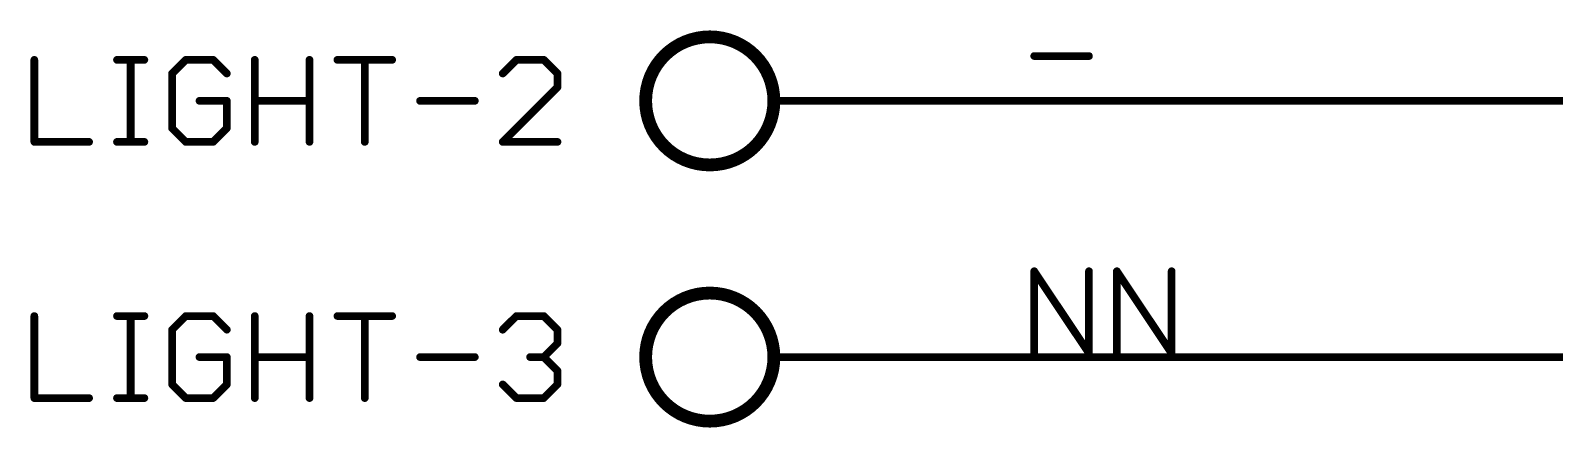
# Model space of a CAD drawing. Extents: x -13 to 211, y -15 to 133.
# Drawn here: x -9.64 to 20.54, y 31.62 to 39.5 of the extents above; entities that cross this region are included whole.
import ezdxf

# ---------------------------------------------------------------- set-up
doc = ezdxf.new("R2010")
doc.units = 0
for name, color, linetype in [('91', 94, 'CONTINUOUS'), ('94', 14, 'CONTINUOUS'), ('95', 251, 'CONTINUOUS')]:
    doc.layers.add(name, color=color, linetype=linetype)

msp = doc.modelspace()

# ---------------------------------------------------------------- linework, layer by layer
at = {"layer": '91', "const_width": 0.1524}
for points in [[(7.62, 38.1), (48.26, 38.1)], [(7.62, 33.02), (45.72, 33.02)]]:
    msp.add_lwpolyline(points, dxfattribs=at)
at = {"layer": '91', "const_width": 0.0762}
for points in [[(7.62, 38.1381, 1), (7.62, 38.0619)], [(7.62, 33.0581, 1), (7.62, 32.9819)]]:
    msp.add_lwpolyline(points, format="xyb", dxfattribs=at)
at = {"layer": '94'}
for points, const_width in [([(3.81, 36.83, 1), (3.81, 39.37, 1), (3.81, 36.83)], 0.254), ([(5.08, 38.1381, 1), (5.08, 38.0619)], 0.0762), ([(7.62, 38.0619, 1), (7.62, 38.1381)], 0.0762), ([(3.81, 31.75, 1), (3.81, 34.29, 1), (3.81, 31.75)], 0.254), ([(5.08, 33.0581, 1), (5.08, 32.9819)], 0.0762), ([(7.62, 32.9819, 1), (7.62, 33.0581)], 0.0762)]:
    msp.add_lwpolyline(points, format="xyb", dxfattribs=dict(at, const_width=const_width))
at = {"layer": '94', "const_width": 0.1524}
for points in [[(7.62, 38.1), (5.08, 38.1)], [(7.62, 33.02), (5.08, 33.02)]]:
    msp.add_lwpolyline(points, dxfattribs=at)
at = {"layer": '95', "const_width": 0.1524}
for points in [[(-9.5682, 38.9142), (-9.5682, 37.2872)], [(-7.931, 38.9142), (-7.3887, 38.9142)], [(-7.6599, 37.2872), (-7.6599, 38.9142)], [(-6.5684, 38.9142), (-6.8396, 38.643)], [(-6.0261, 38.9142), (-6.5684, 38.9142)], [(-5.7549, 38.643), (-6.0261, 38.9142)], [(-5.2024, 37.2872), (-5.2024, 38.9142)], [(-4.1178, 38.9142), (-4.1178, 37.2872)], [(-3.5653, 38.9142), (-2.4806, 38.9142)], [(-3.023, 37.2872), (-3.023, 38.9142)], [(-0.0198, 38.9142), (-0.291, 38.643)], [(0.5225, 38.9142), (-0.0198, 38.9142)], [(0.7937, 38.643), (0.5225, 38.9142)], [(10.2362, 38.9897), (11.3209, 38.9897)], [(-6.8396, 38.643), (-6.8396, 37.5584)], [(0.7937, 38.3719), (0.7937, 38.643)], [(-0.291, 37.2872), (0.7937, 38.3719)], [(-5.7549, 38.1007), (-6.2973, 38.1007)], [(-5.7549, 37.5584), (-5.7549, 38.1007)], [(-5.2024, 38.1007), (-4.1178, 38.1007)], [(-1.9281, 38.1007), (-0.8435, 38.1007)], [(-6.8396, 37.5584), (-6.5684, 37.2872)], [(-6.0261, 37.2872), (-5.7549, 37.5584)], [(-9.5682, 37.2872), (-8.4835, 37.2872)], [(-7.931, 37.2872), (-7.3887, 37.2872)], [(-6.5684, 37.2872), (-6.0261, 37.2872)], [(0.7937, 37.2872), (-0.291, 37.2872)], [(10.2362, 33.0962), (10.2362, 34.7232)], [(10.2362, 34.7232), (11.3209, 33.0962)], [(11.3209, 33.0962), (11.3209, 34.7232)], [(11.8734, 33.0962), (11.8734, 34.7232)], [(11.8734, 34.7232), (12.958, 33.0962)], [(12.958, 33.0962), (12.958, 34.7232)], [(-9.5682, 33.8342), (-9.5682, 32.2072)], [(-7.931, 33.8342), (-7.3887, 33.8342)], [(-7.6599, 32.2072), (-7.6599, 33.8342)], [(-6.5684, 33.8342), (-6.8396, 33.563)], [(-6.0261, 33.8342), (-6.5684, 33.8342)], [(-5.7549, 33.563), (-6.0261, 33.8342)], [(-5.2024, 32.2072), (-5.2024, 33.8342)], [(-4.1178, 33.8342), (-4.1178, 32.2072)], [(-3.5653, 33.8342), (-2.4806, 33.8342)], [(-3.023, 32.2072), (-3.023, 33.8342)], [(-0.291, 33.563), (-0.0198, 33.8342)], [(-0.0198, 33.8342), (0.5225, 33.8342)], [(0.5225, 33.8342), (0.7937, 33.563)], [(-6.8396, 33.563), (-6.8396, 32.4784)], [(0.7937, 33.563), (0.7937, 33.2919)], [(0.7937, 33.2919), (0.5225, 33.0207)], [(-5.7549, 33.0207), (-6.2973, 33.0207)], [(-5.7549, 32.4784), (-5.7549, 33.0207)], [(-5.2024, 33.0207), (-4.1178, 33.0207)], [(-1.9281, 33.0207), (-0.8435, 33.0207)], [(0.5225, 33.0207), (0.2514, 33.0207)], [(0.5225, 33.0207), (0.7937, 32.7495)], [(0.7937, 32.7495), (0.7937, 32.4784)], [(-6.8396, 32.4784), (-6.5684, 32.2072)], [(-6.0261, 32.2072), (-5.7549, 32.4784)], [(-0.0198, 32.2072), (-0.291, 32.4784)], [(0.7937, 32.4784), (0.5225, 32.2072)], [(-9.5682, 32.2072), (-8.4835, 32.2072)], [(-7.931, 32.2072), (-7.3887, 32.2072)], [(-6.5684, 32.2072), (-6.0261, 32.2072)], [(0.5225, 32.2072), (-0.0198, 32.2072)]]:
    msp.add_lwpolyline(points, dxfattribs=at)
at = {"layer": '95', "const_width": 0.0762}
for points in [[(-9.5301, 38.9142, 1), (-9.6063, 38.9142)], [(-7.931, 38.9523, 1), (-7.931, 38.8761)], [(-7.6218, 38.9142, 1), (-7.698, 38.9142)], [(-7.3887, 38.8761, 1), (-7.3887, 38.9523)], [(-6.5684, 38.9523, 1), (-6.5684, 38.8761)], [(-6.5415, 38.8872, 1), (-6.5954, 38.9411)], [(-5.9992, 38.9411, 1), (-6.053, 38.8872)], [(-6.0261, 38.8761, 1), (-6.0261, 38.9523)], [(-5.1643, 38.9142, 1), (-5.2405, 38.9142)], [(-4.0797, 38.9142, 1), (-4.1559, 38.9142)], [(-3.5653, 38.9523, 1), (-3.5653, 38.8761)], [(-2.9849, 38.9142, 1), (-3.0611, 38.9142)], [(-2.4806, 38.8761, 1), (-2.4806, 38.9523)], [(-0.0198, 38.9523, 1), (-0.0198, 38.8761)], [(0.0071, 38.8872, 1), (-0.0468, 38.9411)], [(0.5495, 38.9411, 1), (0.4956, 38.8872)], [(0.5225, 38.8761, 1), (0.5225, 38.9523)], [(10.2362, 39.0278, 1), (10.2362, 38.9516)], [(11.3209, 38.9516, 1), (11.3209, 39.0278)], [(-6.8015, 38.643, 1), (-6.8777, 38.643)], [(-6.8665, 38.67, 1), (-6.8127, 38.6161)], [(-5.7819, 38.6161, 1), (-5.728, 38.67)], [(-0.3179, 38.67, 1), (-0.264, 38.6161)], [(0.8318, 38.643, 1), (0.7556, 38.643)], [(0.7667, 38.6161, 1), (0.8206, 38.67)], [(0.7556, 38.3719, 1), (0.8318, 38.3719)], [(0.8206, 38.3449, 1), (0.7667, 38.3988)], [(-6.2973, 38.1388, 1), (-6.2973, 38.0626)], [(-5.7168, 38.1007, 1), (-5.793, 38.1007)], [(-5.7549, 38.0626, 1), (-5.7549, 38.1388)], [(-5.2024, 38.1388, 1), (-5.2024, 38.0626)], [(-4.1178, 38.0626, 1), (-4.1178, 38.1388)], [(-1.9281, 38.1388, 1), (-1.9281, 38.0626)], [(-0.8435, 38.0626, 1), (-0.8435, 38.1388)], [(-6.8127, 37.5853, 1), (-6.8665, 37.5314)], [(-6.8777, 37.5584, 1), (-6.8015, 37.5584)], [(-5.793, 37.5584, 1), (-5.7168, 37.5584)], [(-5.728, 37.5314, 1), (-5.7819, 37.5853)], [(-9.5682, 37.3253, 1), (-9.5682, 37.2491)], [(-9.6063, 37.2872, 1), (-9.5301, 37.2872)], [(-8.4835, 37.2491, 1), (-8.4835, 37.3253)], [(-7.931, 37.3253, 1), (-7.931, 37.2491)], [(-7.698, 37.2872, 1), (-7.6218, 37.2872)], [(-7.3887, 37.2491, 1), (-7.3887, 37.3253)], [(-6.5684, 37.3253, 1), (-6.5684, 37.2491)], [(-6.5954, 37.2603, 1), (-6.5415, 37.3141)], [(-6.053, 37.3141, 1), (-5.9992, 37.2603)], [(-6.0261, 37.2491, 1), (-6.0261, 37.3253)], [(-5.2405, 37.2872, 1), (-5.1643, 37.2872)], [(-4.1559, 37.2872, 1), (-4.0797, 37.2872)], [(-3.0611, 37.2872, 1), (-2.9849, 37.2872)], [(-0.291, 37.3253, 1), (-0.291, 37.2491)], [(-0.3179, 37.3141, 1), (-0.264, 37.2603)], [(0.7937, 37.2491, 1), (0.7937, 37.3253)], [(10.2743, 34.7232, 1), (10.1981, 34.7232)], [(10.2679, 34.7443, 1), (10.2045, 34.7021)], [(11.359, 34.7232, 1), (11.2828, 34.7232)], [(11.9115, 34.7232, 1), (11.8353, 34.7232)], [(11.9051, 34.7443, 1), (11.8417, 34.7021)], [(12.9961, 34.7232, 1), (12.9199, 34.7232)], [(-9.5301, 33.8342, 1), (-9.6063, 33.8342)], [(-7.931, 33.8723, 1), (-7.931, 33.7961)], [(-7.6218, 33.8342, 1), (-7.698, 33.8342)], [(-7.3887, 33.7961, 1), (-7.3887, 33.8723)], [(-6.5684, 33.8723, 1), (-6.5684, 33.7961)], [(-6.5415, 33.8072, 1), (-6.5954, 33.8611)], [(-5.9992, 33.8611, 1), (-6.053, 33.8072)], [(-6.0261, 33.7961, 1), (-6.0261, 33.8723)], [(-5.1643, 33.8342, 1), (-5.2405, 33.8342)], [(-4.0797, 33.8342, 1), (-4.1559, 33.8342)], [(-3.5653, 33.8723, 1), (-3.5653, 33.7961)], [(-2.9849, 33.8342, 1), (-3.0611, 33.8342)], [(-2.4806, 33.7961, 1), (-2.4806, 33.8723)], [(-0.0198, 33.8723, 1), (-0.0198, 33.7961)], [(0.0071, 33.8072, 1), (-0.0468, 33.8611)], [(0.5495, 33.8611, 1), (0.4956, 33.8072)], [(0.5225, 33.7961, 1), (0.5225, 33.8723)], [(-6.8015, 33.563, 1), (-6.8777, 33.563)], [(-6.8665, 33.59, 1), (-6.8127, 33.5361)], [(-5.7819, 33.5361, 1), (-5.728, 33.59)], [(-0.3179, 33.59, 1), (-0.264, 33.5361)], [(0.8318, 33.563, 1), (0.7556, 33.563)], [(0.7667, 33.5361, 1), (0.8206, 33.59)], [(0.7556, 33.2919, 1), (0.8318, 33.2919)], [(0.8206, 33.2649, 1), (0.7667, 33.3188)], [(-6.2973, 33.0588, 1), (-6.2973, 32.9826)], [(-5.7168, 33.0207, 1), (-5.793, 33.0207)], [(-5.7549, 32.9826, 1), (-5.7549, 33.0588)], [(-5.2024, 33.0588, 1), (-5.2024, 32.9826)], [(-4.1178, 32.9826, 1), (-4.1178, 33.0588)], [(-1.9281, 33.0588, 1), (-1.9281, 32.9826)], [(-0.8435, 32.9826, 1), (-0.8435, 33.0588)], [(0.2514, 33.0588, 1), (0.2514, 32.9826)], [(0.5495, 33.0476, 1), (0.4956, 32.9938)], [(0.4956, 33.0476, 1), (0.5495, 32.9938)], [(0.5225, 32.9826, 1), (0.5225, 33.0588)], [(10.1981, 33.0962, 1), (10.2743, 33.0962)], [(11.2828, 33.0962, 1), (11.359, 33.0962)], [(11.2892, 33.0751, 1), (11.3526, 33.1173)], [(11.8353, 33.0962, 1), (11.9115, 33.0962)], [(12.9199, 33.0962, 1), (12.9961, 33.0962)], [(12.9263, 33.0751, 1), (12.9897, 33.1173)], [(0.8318, 32.7495, 1), (0.7556, 32.7495)], [(0.7667, 32.7226, 1), (0.8206, 32.7765)], [(-6.8127, 32.5053, 1), (-6.8665, 32.4514)], [(-6.8777, 32.4784, 1), (-6.8015, 32.4784)], [(-5.793, 32.4784, 1), (-5.7168, 32.4784)], [(-5.728, 32.4514, 1), (-5.7819, 32.5053)], [(-0.264, 32.5053, 1), (-0.3179, 32.4514)], [(0.7556, 32.4784, 1), (0.8318, 32.4784)], [(0.8206, 32.4514, 1), (0.7667, 32.5053)], [(-9.5682, 32.2453, 1), (-9.5682, 32.1691)], [(-9.6063, 32.2072, 1), (-9.5301, 32.2072)], [(-8.4835, 32.1691, 1), (-8.4835, 32.2453)], [(-7.931, 32.2453, 1), (-7.931, 32.1691)], [(-7.698, 32.2072, 1), (-7.6218, 32.2072)], [(-7.3887, 32.1691, 1), (-7.3887, 32.2453)], [(-6.5684, 32.2453, 1), (-6.5684, 32.1691)], [(-6.5954, 32.1803, 1), (-6.5415, 32.2341)], [(-6.053, 32.2341, 1), (-5.9992, 32.1803)], [(-6.0261, 32.1691, 1), (-6.0261, 32.2453)], [(-5.2405, 32.2072, 1), (-5.1643, 32.2072)], [(-4.1559, 32.2072, 1), (-4.0797, 32.2072)], [(-3.0611, 32.2072, 1), (-2.9849, 32.2072)], [(-0.0198, 32.2453, 1), (-0.0198, 32.1691)], [(-0.0468, 32.1803, 1), (0.0071, 32.2341)], [(0.4956, 32.2341, 1), (0.5495, 32.1803)], [(0.5225, 32.1691, 1), (0.5225, 32.2453)]]:
    msp.add_lwpolyline(points, format="xyb", dxfattribs=at)

doc.saveas('drawing.dxf')
